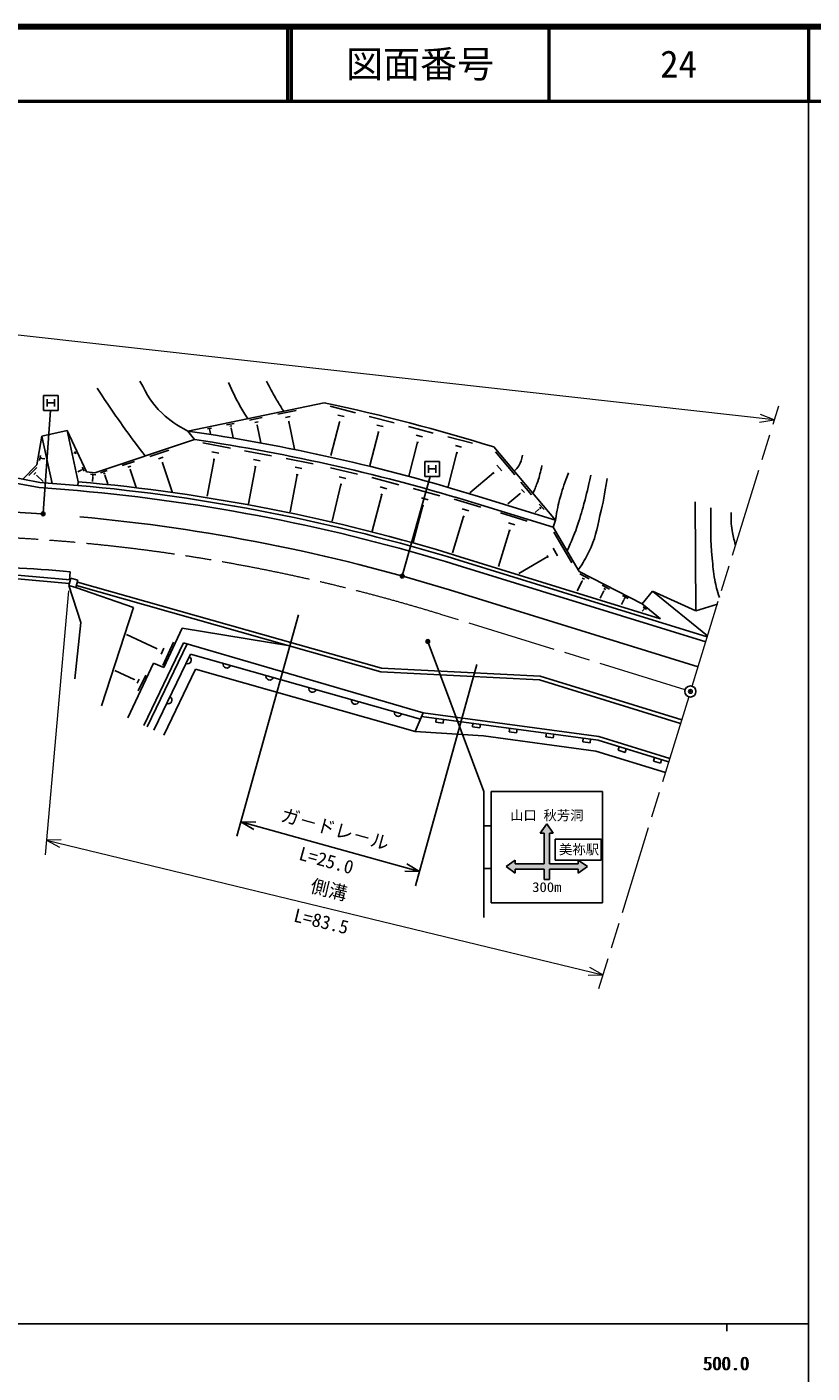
# Model space of a CAD drawing. Units: millimetres, scale not verified. Extents: x 40000 to 680000, y 20000 to 380000.
# Drawn here: x 473591 to 579500, y 198357 to 380000 of the extents above; entities that cross this region are included whole.
import ezdxf
from ezdxf.enums import TextEntityAlignment as Align

# ---------------------------------------------------------------- set-up
doc = ezdxf.new("R2010")
doc.units = ezdxf.units.MM
doc.header["$LTSCALE"] = 1000
doc.header["$PDMODE"] = 32
doc.header["$PDSIZE"] = 500
doc.linetypes.add('CHAIN', pattern=[18.5, 12, -1.5, 3.5, -1.5])
for name, color, linetype, lineweight in [('S-BGD', 7, 'Continuous', 25), ('S-BMK', 2, 'CHAIN', 13), ('S-BMK-SRVR', 3, 'Continuous', 25), ('S-STR-HTXT', 7, 'Continuous', 13), ('S-STR-STRC', 7, 'Continuous', 25), ('S-TTL', 2, 'Continuous', 140), ('S-TTL-BAND', 7, 'Continuous', 25), ('S-TTL-LINE', 7, 'Continuous', 50)]:
    doc.layers.add(name, color=color, linetype=linetype, lineweight=lineweight)
doc.layers.add('S-OTRS', color=6, linetype='Continuous')
doc.layers.add('S-TTL-TXT', color=7, linetype='Continuous')
doc.styles.add('@ＭＳ ゴシック', font='')
doc.styles.add('ＭＳ ゴシック', font='')
doc.styles.get('@ＭＳ ゴシック').set_extended_font_data('@MS Gothic')
doc.styles.get('ＭＳ ゴシック').set_extended_font_data('MS Gothic')

msp = doc.modelspace()

# ---------------------------------------------------------------- hatches: boundary and pattern name
at = {"layer": 'S-STR-STRC'}
msp.add_hatch(color=256, dxfattribs=at).paths.add_polyline_path([(539468, 267583), (539468, 267083), (543343, 267083), (543343, 271208), (542843, 271208), (543718, 272458), (544593, 271208), (544093, 271208), (544093, 267083), (547968, 267083), (547968, 267583), (549218, 266708), (547968, 265833), (547968, 266333), (544093, 266333), (544093, 264958), (543343, 264958), (543343, 266333), (539468, 266333), (539468, 265833), (538218, 266708)])

# ---------------------------------------------------------------- linework, layer by layer
at = {"layer": 'S-BGD'}
for p, q in [((495311, 325464), (513706, 329283)), ((514492, 328820), (517902, 327932)), ((503622, 326934), (505306, 327284)), ((507436, 327726), (509898, 328237)), ((508487, 327302), (509103, 327430)), ((515549, 327634), (516401, 327412)), ((519776, 327443), (523113, 326574)), ((475580, 324786), (478998, 325539)), ((480520, 318633), (478998, 325539)), ((478998, 325539), (481628, 319952)), ((495311, 325464), (496217, 324320)), ((497965, 325759), (498495, 325870)), ((498191, 325668), (498324, 325696)), ((498269, 325546), (498302, 325553)), ((498285, 325549), (498371, 325134)), ((500508, 326287), (501557, 326505)), ((500956, 326107), (501218, 326161)), ((501109, 325865), (501174, 325879)), ((501141, 325872), (501411, 324574)), ((504341, 326644), (504762, 326732)), ((504587, 326256), (504692, 326278)), ((504639, 326267), (505133, 323887)), ((508846, 326735), (509000, 326767)), ((508923, 326751), (509692, 323046)), ((515753, 326671), (514578, 322162)), ((515646, 326698), (515859, 326643)), ((521010, 325340), (519829, 320808)), ((520810, 326283), (521644, 326066)), ((520905, 325367), (521114, 325313)), ((525053, 326068), (528406, 325195)), ((475580, 324786), (474940, 320929)), ((476985, 318408), (475580, 324786)), ((482733, 319837), (496217, 324320)), ((497320, 323859), (501031, 323162)), ((526293, 323955), (525106, 319402)), ((526092, 324903), (526930, 324684)), ((526188, 323983), (526397, 323928)), ((530346, 324689), (533713, 323812)), ((531389, 323518), (532231, 323299)), ((536559, 323328), (544876, 313434)), ((475291, 321517), (475399, 322164)), ((475493, 321733), (475520, 321895)), ((475665, 321767), (475672, 321807)), ((475668, 321787), (476016, 321729)), ((479966, 322496), (479923, 322476)), ((479962, 322506), (479971, 322486)), ((480025, 322571), (480061, 322494)), ((480048, 322722), (480192, 322415)), ((490181, 322050), (492720, 322894)), ((491344, 321732), (491979, 321943)), ((498827, 321655), (497895, 316691)), ((498537, 322670), (499465, 322496)), ((498711, 321677), (498943, 321633)), ((502941, 322804), (506581, 322120)), ((504135, 321638), (505045, 321467)), ((508554, 321750), (512219, 321062)), ((531590, 322567), (530398, 317991)), ((531485, 322594), (531696, 322540)), ((536782, 322675), (539385, 319578)), ((474940, 320929), (473022, 318974)), ((473846, 319457), (474926, 320558)), ((474526, 319600), (474796, 319875)), ((480907, 320184), (480473, 319979)), ((480899, 320201), (480915, 320167)), ((481012, 320317), (481076, 320180)), ((481052, 320588), (481311, 320038)), ((481628, 319952), (482733, 319837)), ((483495, 319827), (484433, 320139)), ((483925, 319709), (484159, 319787)), ((486443, 320807), (488087, 321354)), ((487196, 320601), (487607, 320738)), ((487487, 320241), (487590, 320276)), ((487538, 320259), (488331, 317874)), ((491793, 321176), (491952, 321229)), ((491873, 321203), (493183, 317262)), ((504419, 320642), (503484, 315658)), ((504305, 320664), (504533, 320621)), ((509757, 320576), (510673, 320404)), ((514558, 320510), (518193, 319653)), ((536535, 319825), (533357, 317155)), ((536453, 319922), (536616, 319729)), ((536984, 320863), (537634, 320089)), ((470562, 318727), (475239, 317843)), ((470725, 319408), (475332, 318538)), ((474903, 319433), (474970, 319502)), ((474936, 319468), (475767, 318653)), ((475332, 318538), (480476, 318135)), ((480476, 318135), (480520, 318633)), ((482154, 319646), (482881, 319570)), ((482408, 319436), (482589, 319417)), ((482480, 319245), (482417, 318645)), ((482457, 319247), (482502, 319243)), ((484091, 319504), (484149, 319524)), ((484120, 319514), (484505, 318357)), ((510043, 319574), (509100, 314552)), ((509928, 319595), (510157, 319552)), ((515947, 318264), (514775, 313296)), ((515707, 319280), (516616, 319066)), ((515833, 318291), (516061, 318237)), ((520138, 319190), (523749, 318223)), ((521250, 317925), (522153, 317683)), ((540215, 318590), (541655, 316877)), ((475239, 317843), (480417, 317437)), ((521460, 316901), (520139, 311964)), ((521347, 316931), (521573, 316871)), ((525681, 317706), (529296, 316738)), ((526794, 316439), (527698, 316197)), ((531244, 316279), (534826, 315196)), ((544876, 313434), (534494, 316640)), ((540079, 317014), (538444, 315640)), ((540034, 317067), (540124, 316960)), ((540327, 317588), (540687, 317160)), ((527004, 315415), (525681, 310472)), ((526891, 315445), (527117, 315384)), ((532316, 314977), (533212, 314706)), ((544581, 312478), (534199, 315685)), ((537465, 314414), (541048, 313308)), ((542649, 314926), (542141, 314498)), ((542630, 314949), (542669, 314902)), ((542710, 315622), (543346, 314865)), ((542759, 315179), (542918, 314990)), ((563731, 315913), (563840, 301201)), ((532493, 313946), (531011, 309049)), ((532381, 313980), (532605, 313913)), ((538532, 313104), (539427, 312827)), ((544581, 312478), (544876, 313434)), ((548101, 306510), (544581, 312478)), ((538703, 312070), (537190, 307173)), ((538591, 312104), (538815, 312035)), ((544684, 311810), (547115, 307689)), ((544566, 309657), (545173, 308627)), ((565158, 297017), (531631, 307372)), ((565365, 297686), (531838, 308041)), ((559071, 300153), (531985, 308519)), ((543839, 308535), (539963, 306248)), ((543763, 308663), (543915, 308406)), ((471776, 306074), (479438, 305376)), ((471820, 305568), (479300, 304887)), ((479232, 304646), (479504, 305609)), ((479441, 306481), (479344, 305385)), ((479504, 305609), (480466, 305336)), ((480194, 304374), (480466, 305336)), ((548497, 305230), (547812, 303889)), ((556597, 302172), (548101, 306510)), ((548187, 306185), (549452, 305540)), ((548457, 305250), (548536, 305210)), ((548500, 305627), (548816, 305466)), ((479232, 304646), (480194, 304374)), ((479232, 304646), (480879, 299619)), ((487956, 301665), (480194, 304374)), ((480262, 304615), (521349, 292999)), ((480398, 305096), (521431, 293495)), ((564125, 293673), (530598, 304028)), ((551424, 303900), (550927, 302926)), ((551178, 304658), (552182, 304146)), ((551392, 303916), (551455, 303884)), ((551427, 304215), (551678, 304087)), ((556597, 302172), (557988, 303877)), ((565407, 297823), (557988, 303877)), ((557988, 303877), (563840, 301201)), ((483639, 288376), (487956, 301665)), ((554107, 302680), (553782, 302045)), ((553920, 303258), (554685, 302868)), ((554083, 302693), (554131, 302668)), ((554109, 302921), (554300, 302823)), ((559071, 300153), (556597, 302172)), ((556699, 301767), (557147, 301401)), ((563840, 301201), (566726, 302094)), ((556740, 301359), (556581, 301165)), ((556726, 301371), (556754, 301348)), ((556775, 301517), (556888, 301426)), ((480879, 299619), (480071, 292039)), ((491086, 296140), (487034, 298024)), ((494533, 298865), (492071, 293570)), ((509047, 296477), (494533, 298865)), ((489345, 285758), (494725, 296889)), ((489795, 285540), (495211, 296747)), ((491132, 296238), (491041, 296042)), ((492051, 296167), (491687, 295385)), ((493379, 296977), (491924, 293847)), ((494725, 296889), (527033, 287443)), ((490695, 285105), (495660, 295377)), ((495660, 295377), (526670, 286610)), ((488055, 291957), (485460, 293178)), ((490654, 294144), (487181, 286757)), ((489614, 292519), (488617, 290398)), ((492071, 293570), (490654, 294144)), ((492046, 284452), (496330, 293317)), ((496330, 293317), (525942, 284946)), ((521349, 292999), (542745, 291904)), ((521431, 293495), (542832, 292400)), ((488086, 292024), (488024, 291891)), ((488710, 291973), (488460, 291443)), ((561764, 286030), (542745, 291904)), ((561912, 286507), (542832, 292400)), ((527033, 287443), (525942, 284946)), ((527033, 287443), (550758, 284247)), ((526825, 286966), (550650, 283757)), ((528807, 286699), (528741, 286204)), ((528741, 286204), (529732, 286070)), ((529732, 286070), (529798, 286566)), ((533762, 286032), (533696, 285536)), ((533696, 285536), (534687, 285403)), ((534687, 285403), (534754, 285898)), ((538718, 285364), (538651, 284869)), ((539642, 284735), (539709, 285231)), ((525942, 284946), (535196, 284325)), ((535196, 284325), (550326, 282287)), ((538651, 284869), (539642, 284735)), ((543673, 284697), (543606, 284201)), ((543606, 284201), (544597, 284068)), ((544597, 284068), (544664, 284563)), ((548628, 284029), (548561, 283534)), ((548561, 283534), (549552, 283400)), ((549552, 283400), (549619, 283896)), ((550650, 283757), (560156, 280821)), ((560303, 281299), (550758, 284247)), ((559713, 279388), (550326, 282287)), ((553478, 282883), (553331, 282406)), ((553331, 282406), (554286, 282110)), ((554286, 282110), (554434, 282588)), ((558255, 281408), (558108, 280930)), ((558108, 280930), (559063, 280635)), ((559063, 280635), (559211, 281113))]:
    msp.add_line(p, q, dxfattribs=at)
for centre, radius, start, end in [((458500, 70584), 264524, 72.83678, 77.95386), ((458500, 70584), 257524, 72.83678, 81.78176), ((458500, 70584), 256524, 72.83678, 81.54499), ((458500, 70584), 248524, 72.83678, 84.92694), ((458500, 70584), 249024, 72.83678, 84.92694), ((458500, 70584), 247824, 72.83678, 84.9261), ((458500, 70584), 244324, 85.9836, 88.73367), ((458500, 70584), 244324, 72.83678, 84.77587), ((458500, 70584), 236824, 84.92694, 88.73367), ((495264, 294559), 500, 244.20397, 64.20397), ((500559, 293992), 500, 164.21369, 344.21369), ((506333, 292360), 500, 164.21369, 344.21369), ((512106, 290728), 500, 164.21369, 344.21369), ((492653, 289157), 500, 244.20397, 64.20397), ((517880, 289095), 500, 164.21369, 344.21369), ((523654, 287463), 500, 164.21369, 344.21369)]:
    msp.add_arc(centre, radius, start, end, dxfattribs=at)
for points, knots in [([(483048, 331277), (484674, 328821), (485102, 328163), (486494, 326220), (487660, 324591), (488054, 324065), (489551, 322104)], [0, 0, 0, 0, 1, 1, 1, 2, 2, 2, 2]), ([(488828, 332222), (489925, 330182), (490330, 329298), (491829, 327887), (493036, 326751), (493672, 326350), (495311, 325464)], [0, 0, 0, 0, 1, 1, 1, 2, 2, 2, 2]), ([(500777, 332000), (501402, 330636), (501569, 330244), (502166, 329165), (502613, 328359), (502775, 328086), (503374, 327138)], [0, 0, 0, 0, 1, 1, 1, 2, 2, 2, 2]), ([(505890, 332222), (506452, 331121), (506603, 330815), (507113, 329943), (507530, 329230), (507678, 328994), (508228, 328146)], [0, 0, 0, 0, 1, 1, 1, 2, 2, 2, 2]), ([(540426, 322226), (540299, 321580), (540277, 321278), (539946, 320786), (539736, 320472), (539619, 320339), (539303, 320064)], [0, 0, 0, 0, 1, 1, 1, 2, 2, 2, 2]), ([(543066, 320834), (542833, 319808), (542773, 319500), (542490, 318674), (542268, 318024), (542177, 317796), (541845, 317039)], [0, 0, 0, 0, 1, 1, 1, 2, 2, 2, 2]), ([(544876, 313434), (545137, 314958), (545217, 315417), (545562, 316658), (545914, 317920), (546089, 318362), (546666, 319826)], [0, 0, 0, 0, 1, 1, 1, 2, 2, 2, 2]), ([(546458, 309296), (547125, 310783), (547320, 311213), (547770, 312482), (548202, 313700), (548389, 314403), (548730, 315650), (549142, 317154), (549244, 317671), (549642, 319538)], [0, 0, 0, 0, 1, 1, 1, 2, 2, 2, 3, 3, 3, 3]), ([(551850, 319058), (551476, 316688), (551366, 315993), (550890, 314066), (550411, 312125), (550303, 310954), (549402, 309170), (548907, 308189), (548693, 307797), (547954, 306759)], [0, 0, 0, 0, 1, 1, 1, 2, 2, 2, 3, 3, 3, 3]), ([(565822, 315106), (565836, 311883), (565784, 310963), (566032, 308324), (566139, 307177), (566141, 306524), (566367, 305394), (566556, 304442), (566655, 304097), (567003, 302992)], [0, 0, 0, 0, 1, 1, 1, 2, 2, 2, 3, 3, 3, 3]), ([(568585, 314478), (568577, 313358), (568562, 312988), (568711, 312050), (568836, 311263), (568915, 310967), (569189, 310067)], [0, 0, 0, 0, 1, 1, 1, 2, 2, 2, 2])]:
    msp.add_open_spline(points, degree=3, knots=knots, dxfattribs=at)
at = {"layer": 'S-BMK'}
for p, q in [((563314, 291046), (574998, 328877)), ((562376, 290551), (529566, 300684)), ((562871, 289613), (550698, 250200))]:
    msp.add_line(p, q, dxfattribs=at)
msp.add_arc((458500, 70584), 240824, 72.83678, 88.67419, dxfattribs=at)
at = {"layer": 'S-BMK-SRVR'}
msp.add_circle((563092, 290329), 750, dxfattribs=at)
msp.add_point((563092, 290329), dxfattribs=at)
msp.add_point((563092, 290329), dxfattribs=at)
at = {"layer": 'S-OTRS'}
msp.add_point((563092, 290329), dxfattribs=at)
at = {"layer": 'S-STR-HTXT'}
for p, q in [((574408, 326966), (354685, 351592)), ((572430, 326667), (574408, 326966)), ((574408, 326966), (572545, 327696)), ((479211, 303891), (476048, 268264)), ((478225, 270305), (476225, 270256)), ((476225, 270256), (551289, 252110)), ((476225, 270256), (477981, 269299)), ((551289, 252110), (549532, 253068)), ((549289, 252061), (551289, 252110))]:
    msp.add_line(p, q, dxfattribs=at)
at = {"layer": 'S-STR-STRC'}
for p, q in [((475823, 330260), (475823, 328260)), ((477823, 330260), (475823, 330260)), ((476323, 329760), (476323, 328760)), ((476323, 329260), (477323, 329260)), ((477323, 329760), (477323, 328760)), ((477823, 328260), (477823, 330260)), ((475773, 314447), (476751, 328260)), ((475823, 328260), (477823, 328260)), ((527253, 321351), (527253, 319351)), ((529253, 321351), (527253, 321351)), ((527753, 320851), (527753, 319851)), ((527753, 320351), (528753, 320351)), ((528753, 320851), (528753, 319851)), ((529253, 319351), (529253, 321351)), ((524258, 306048), (527973, 319351)), ((527253, 319351), (529253, 319351)), ((510208, 300667), (501927, 270794)), ((527711, 296945), (535218, 276823)), ((534300, 293989), (526019, 264116)), ((535218, 276823), (535218, 259823)), ((536218, 276823), (536218, 261823)), ((536218, 276823), (551218, 276823)), ((551218, 276823), (551218, 261823)), ((526553, 266043), (502462, 272721)), ((504461, 272704), (502462, 272721)), ((502462, 272721), (504185, 271706)), ((535218, 272198), (536218, 272198)), ((542843, 271208), (543718, 272458)), ((543343, 271208), (542843, 271208)), ((543343, 271208), (543343, 267083)), ((543718, 272458), (544593, 271208)), ((544593, 271208), (544093, 271208)), ((544093, 271208), (544093, 267083)), ((544868, 270383), (551068, 270383)), ((544868, 270383), (544868, 267583)), ((551068, 270383), (551068, 267583)), ((526553, 266043), (524830, 267058)), ((538218, 266708), (539468, 267583)), ((539468, 267583), (539468, 267083)), ((539468, 267083), (543343, 267083)), ((544093, 267083), (547968, 267083)), ((544868, 267583), (551068, 267583)), ((547968, 267583), (549218, 266708)), ((547968, 267083), (547968, 267583)), ((524553, 266060), (526553, 266043)), ((535218, 266448), (536218, 266448)), ((539468, 265833), (538218, 266708)), ((539468, 266333), (539468, 265833)), ((539468, 266333), (543343, 266333)), ((543343, 266333), (543343, 264958)), ((544093, 266333), (544093, 264958)), ((544093, 266333), (547968, 266333)), ((549218, 266708), (547968, 265833)), ((547968, 265833), (547968, 266333)), ((543343, 264958), (544093, 264958)), ((536218, 261823), (551218, 261823))]:
    msp.add_line(p, q, dxfattribs=at)
for centre, radius in [((475762, 314298), 150), ((475762, 314298), 120), ((475762, 314298), 90), ((475762, 314298), 60), ((475762, 314298), 30), ((524218, 305904), 150), ((524218, 305904), 120), ((524218, 305904), 90), ((524218, 305904), 60), ((524218, 305904), 30), ((527658, 297085), 150), ((527658, 297085), 120), ((527658, 297085), 90), ((527658, 297085), 60), ((527658, 297085), 30)]:
    msp.add_circle(centre, radius, dxfattribs=at)
for p in [(475762, 314298), (524218, 305904), (527658, 297085)]:
    msp.add_point(p, dxfattribs=at)
at = {"layer": 'S-TTL'}
msp.add_line((680000, 380000), (40000, 380000), dxfattribs=at)
at = {"layer": 'S-TTL-BAND'}
for p, q in [((579000, 20000), (579000, 370000)), ((40000, 205000), (579000, 205000)), ((568000, 205000), (568000, 204000))]:
    msp.add_line(p, q, dxfattribs=at)
at = {"layer": 'S-TTL-LINE'}
for p, q in [((508747, 380000), (508747, 370000)), ((509247, 380000), (509247, 370000)), ((543997, 380000), (543997, 370000)), ((579000, 380000), (579000, 370000)), ((40000, 370000), (680000, 370000))]:
    msp.add_line(p, q, dxfattribs=at)

# ---------------------------------------------------------------- texts
at = {"layer": 'S-STR-HTXT', "style": 'ＭＳ ゴシック'}
msp.add_text('側溝', height=1833, rotation=346.41, dxfattribs=at).set_placement((513992, 262155), align=Align.BOTTOM_CENTER)
at = {"layer": 'S-STR-HTXT', "style": '@ＭＳ ゴシック'}
msp.add_text('L=83.5', height=1833, rotation=346.41, dxfattribs=at).set_placement((513522, 260211), align=Align.TOP_CENTER)
at = {"layer": 'S-STR-STRC', "style": 'ＭＳ ゴシック'}
msp.add_text('ガ－ドレ－ル', height=1833, rotation=344.506, dxfattribs=at).set_placement((514774, 270346), align=Align.BOTTOM_CENTER)
msp.add_text('山口 秋芳洞', height=1320, dxfattribs=at).set_placement((543718, 272558), align=Align.BOTTOM_CENTER)
at = {"layer": 'S-STR-STRC', "style": '@ＭＳ ゴシック'}
msp.add_text('L=25.0', height=1833, rotation=344.506, dxfattribs=at).set_placement((514240, 268419), align=Align.TOP_CENTER)
at = {"layer": 'S-STR-STRC', "style": 'ＭＳ ゴシック'}
msp.add_text('美祢駅', height=1320, dxfattribs=at).set_placement((548068, 269017), align=Align.MIDDLE_CENTER)
at = {"layer": 'S-STR-STRC', "style": 'ＭＳ ゴシック', "width": 1.1}
msp.add_text('300m', height=1320, dxfattribs=at).set_placement((543718, 264589), align=Align.TOP_CENTER)
at = {"layer": 'S-TTL-BAND', "style": 'ＭＳ ゴシック'}
for p in [(567844, 198195), (568000, 198195)]:
    msp.add_text('500.0', height=1833, dxfattribs=at).set_placement(p, align=Align.BOTTOM_CENTER)
at = {"layer": 'S-TTL-TXT', "style": 'ＭＳ ゴシック'}
for s, p in [('図面番号', (526622, 375000)), ('24', (561497, 375000))]:
    msp.add_text(s, height=3666, dxfattribs=at).set_placement(p, align=Align.MIDDLE_CENTER)

doc.saveas('drawing.dxf')
